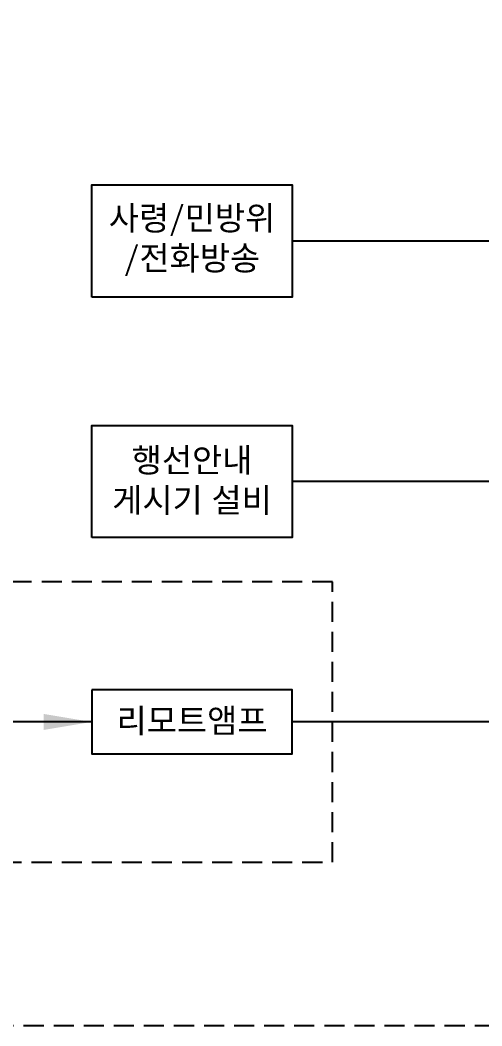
# Model space of a CAD drawing. Header units: millimetres. Extents: x 0 to 841, y 0 to 594.
# Drawn here: x 119.9 to 177.5, y 105.6 to 231.1 of the extents above; entities that cross this region are included whole.
import ezdxf

# ---------------------------------------------------------------- set-up
doc = ezdxf.new("R2010")
doc.units = ezdxf.units.MM
doc.header["$LTSCALE"] = 10
doc.linetypes.add('HIDDEN', pattern=[0.375, 0.25, -0.125])
for name, color, linetype in [('DIM01', 1, 'Continuous'), ('LINE01', 4, 'Continuous'), ('LINE03', 3, 'Continuous'), ('LINE05', 2, 'Continuous'), ('TEXT03', 7, 'Continuous')]:
    doc.layers.add(name, color=color, linetype=linetype)
doc.styles.get("Standard").update_dxf_attribs({"font": 'GulimChe.ttf'})

msp = doc.modelspace()

# ---------------------------------------------------------------- linework, layer by layer
at = {"layer": 'DIM01'}
msp.add_solid([(128.82, 143.54), (122.82, 144.54), (122.82, 142.54)], dxfattribs=at)
at = {"layer": 'LINE01'}
for p, q in [((183.82, 203.54), (153.82, 203.54)), ((183.82, 173.54), (153.82, 173.54)), ((128.82, 143.54), (98.82, 143.54)), ((183.82, 143.54), (153.82, 143.54))]:
    msp.add_line(p, q, dxfattribs=at)
at = {"layer": 'LINE03', "linetype": 'HIDDEN', "lineweight": -2}
msp.add_lwpolyline([(113.57, 295.62), (291.57, 295.62), (291.57, 105.62), (61.57, 105.62), (61.57, 295.62), (69.57, 295.62)], dxfattribs=at)
at = {"layer": 'LINE03', "linetype": 'HIDDEN'}
msp.add_lwpolyline([(68.82, 126.04), (158.82, 126.04), (158.82, 161.04), (68.82, 161.04)], close=True, dxfattribs=at)
at = {"layer": 'LINE05'}
for points in [[(128.82, 196.54), (128.82, 210.54), (153.82, 210.54), (153.82, 196.54)], [(128.82, 166.54), (128.82, 180.54), (153.82, 180.54), (153.82, 166.54)], [(128.82, 147.54), (128.82, 139.54), (153.82, 139.54), (153.82, 147.54)]]:
    msp.add_lwpolyline(points, close=True, dxfattribs=at)

# ---------------------------------------------------------------- texts
at = {"layer": 'TEXT03', "char_height": 3, "width": 25, "attachment_point": 5}
for s, insert in [('사령/민방위\\P/전화방송', (141.32, 203.54)), ('{\\fGulim|b0|i0|c129|p50;행선안내\\P게시기 설비}', (141.32, 173.54)), ('리모트앰프', (141.32, 143.54))]:
    msp.add_mtext(s, dxfattribs=dict(at, insert=insert))

doc.saveas('drawing.dxf')
